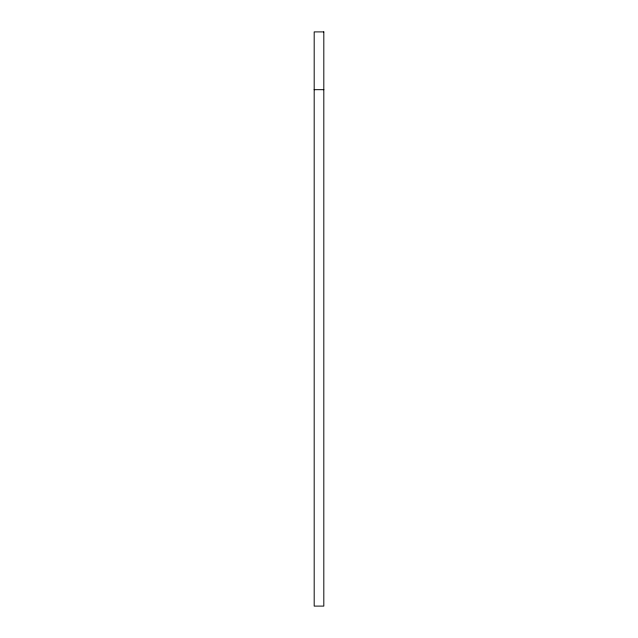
<?xml version="1.0" encoding="UTF-8"?>
<svg xmlns="http://www.w3.org/2000/svg" width="638" height="638" viewBox="0 0 638 638"><rect width="100%" height="100%" fill="white"/><g stroke="black" fill="none" stroke-linecap="round" stroke-linejoin="round"><path stroke-width="0.96" d="M314.183 89.687L323.817 89.687M323.817 31.9L314.183 31.9L314.183 606.1L323.817 606.1L323.817 31.9"/></g></svg>
